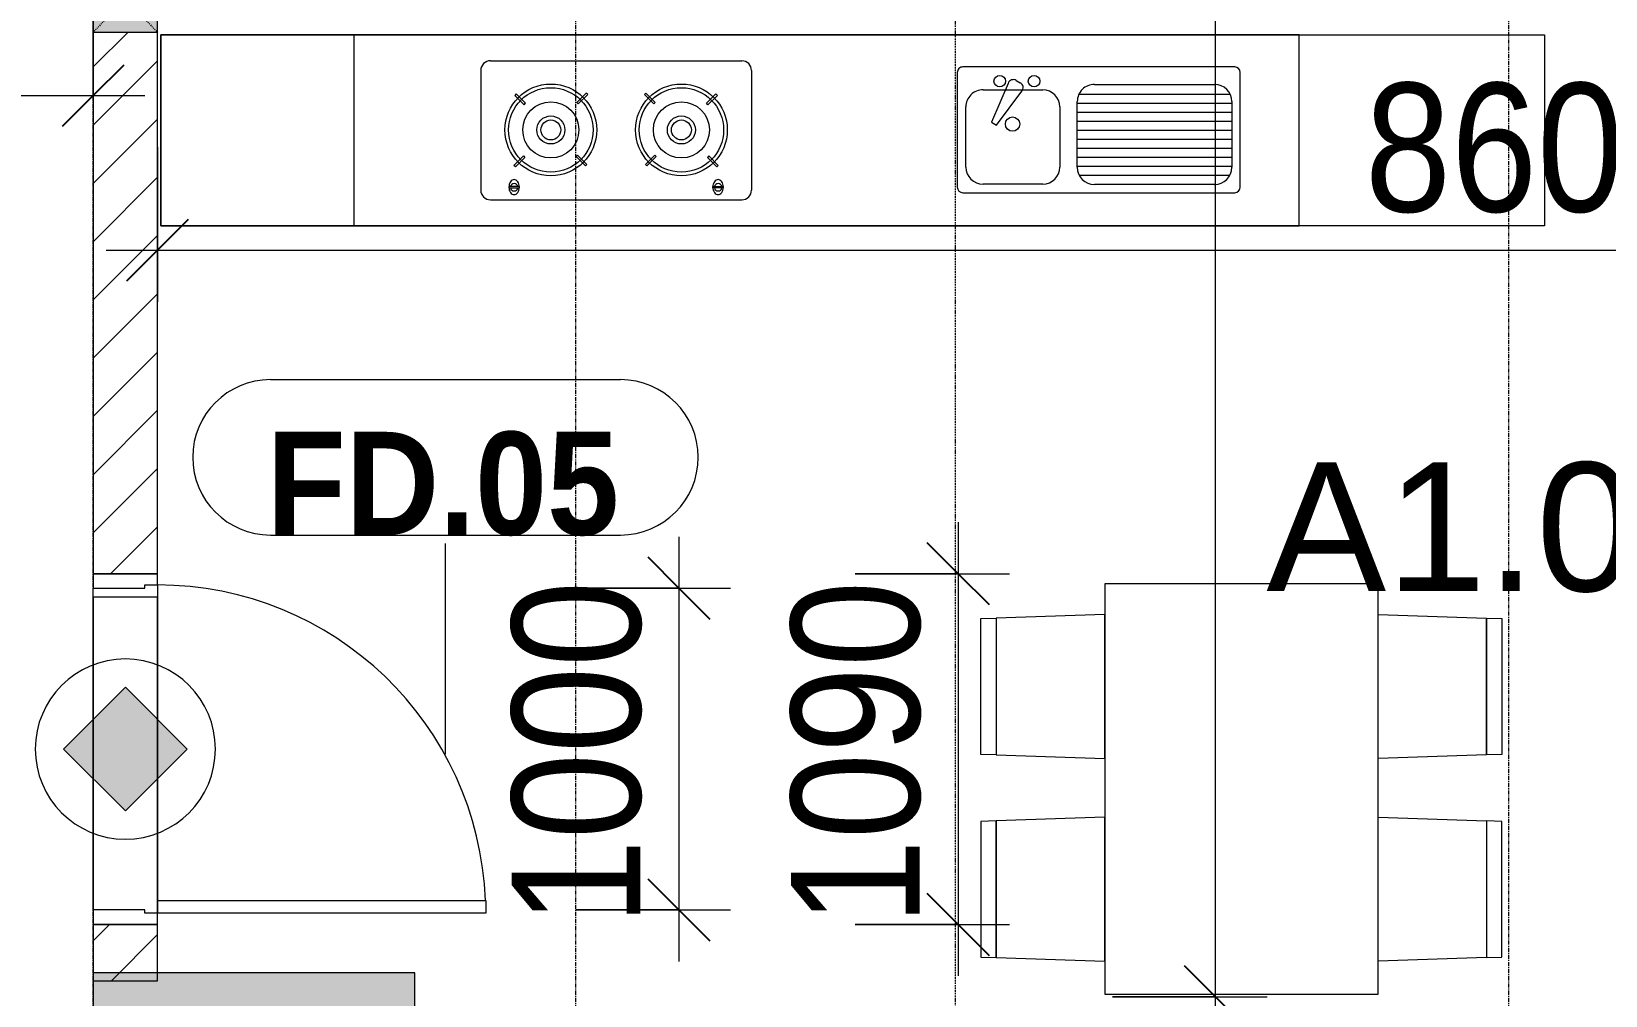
# Model space of a CAD drawing. Header units: millimetres. Extents: x 1591 to 239055, y -15958 to 83255.
# Drawn here: x 140141 to 145032, y 61841 to 64837 of the extents above; entities that cross this region are included whole.
import ezdxf

# ---------------------------------------------------------------- set-up
doc = ezdxf.new("R2010")
doc.units = ezdxf.units.MM
for name, pattern in [('Dash', [6, 3, -3]), ('Dash Dot 3_16_', [7.9375, 4.7625, -1.5875, 0, -1.5875]), ('Grid Line', [22.225, 12.7, -3.175, 3.175, -3.175])]:
    doc.linetypes.add(name, pattern=pattern)
for name, color, linetype, lineweight in [('0-1', 250, 'Continuous', 5), ('A-ANNO-DIMS', 211, 'Continuous', 9), ('A-ANNO-DIMS-160', 211, 'Continuous', 9), ('A-ANNO-NOTE', 131, 'Continuous', 9), ('A-AREA-IDEN', 2, 'Continuous', 9), ('A-DETL-GENF-2', 1, 'Continuous', 9), ('A-DOOR-3', 1, 'Continuous', 9), ('A-DOOR-FRAM-1', 1, 'Continuous', 9), ('A-DOOR-IDEN', 31, 'Continuous', 9), ('A-FLOR-2', 9, 'Continuous', 9), ('A-WALL', 113, 'Continuous', 9), ('A-WALL-3', 113, 'Continuous', 18), ('A-WALL-PATT-2', 111, 'Continuous', 9), ('G-ANNO-SYMB-1', 111, 'Dash Dot 3_16_', 18), ('I-FURN', 30, 'Continuous', 9), ('I-FURN-1', 254, 'Continuous', 9), ('S-COLS', 52, 'Continuous', 9), ('S-COLS-1', 52, 'Continuous', 5), ('S-COLS-2', 250, 'Continuous', 18), ('S-COLS-5', 52, 'Continuous', 18), ('S-COLS-HDLN', 52, 'Dash', 9), ('S-GRID-1', 1, 'Grid Line', 9)]:
    doc.layers.add(name, color=color, linetype=linetype, lineweight=lineweight)
doc.styles.add('Arial_13', font='arial_0.ttf', dxfattribs={"height": 400})
doc.styles.add('Arial_B_5', font='arialbd_0.ttf', dxfattribs={"width": 0.9, "height": 320})
doc.styles.add('UTM Avo', font='UTM Avo.ttf', dxfattribs={"width": 0.9, "height": 400})
doc.dimstyles.new('1_Dim_chi_tiet_2_5', dxfattribs={"dimscale": 304.8, "dimtxt": 399.720379, "dimasz": 0.629921, "dimexe": 0.524934, "dimexo": 0.0625, "dimgap": 0.052493, "dimtad": 1, "dimdec": 0, "dimrnd": 5, "dimzin": 0, "dimdsep": 46, "dimtxsty": 'UTM Avo', "dimblk1": 'OBLIQUE', "dimblk2": 'OBLIQUE', "dimsah": 1, "dimcen": 0.09, "dimdle": 0.524934, "dimazin": 0, "dimtfac": 1, "dimtdec": 4, "dimtix": 1, "dimtmove": 0, "dimatfit": 3, "dimfxl": 1.049869, "dimfxlon": 1, "dimtvp": 1, "dimtolj": 1, "dimtzin": 0, "dimarcsym": 2})

# ---------------------------------------------------------------- blocks, each defined once
blk = doc.blocks.new('NCV_TKTC_KET CAU_rvt-1-TKCS_MB TẦNG 6-8')
at = {"layer": 'S-COLS-1'}
blk.add_hatch(color=256, dxfattribs=at).paths.add_polyline_path([(45452.6, 61561.9), (45452.6, 61911.9), (44452.6, 61911.9), (44452.6, 61561.9), (44829.6, 61561.9)])
at = {"layer": 'S-COLS-2'}
for p, q in [((44452.6, 61911.9), (44452.6, 61561.9)), ((45452.6, 61911.9), (44452.6, 61911.9)), ((45452.6, 61561.9), (45452.6, 61911.9))]:
    blk.add_line(p, q, dxfattribs=at)
blk = doc.blocks.new('HE BEP A - HE BEP A-V36-TKCS_MB TẦNG 6-8')
at = {"layer": 'I-FURN'}
for p, q in [((3.5, -11), (765.9, -11)), ((3.5, -605.3), (3.5, -11)), ((765.9, -11), (765.9, -605.3)), ((765.9, -11), (765.9, -605.3)), ((4303.5, -11), (765.9, -11)), ((3703.5, -605.3), (3703.5, -11)), ((4303.5, -605.3), (4303.5, -11)), ((3279.1, -92.2), (2497.5, -92.2)), ((948.4, -131.7), (948.4, -487.8)), ((1810.5, -114.2), (965.9, -114.2)), ((1028.4, -139.9), (1401.8, -139.9)), ((1562.5, -140.8), (1747.9, -140.8)), ((1828, -487.8), (1828, -131.7)), ((2467.5, -494.2), (2467.5, -122.2)), ((2555.1, -129.3), (2587.6, -129.3)), ((2555.1, -133.3), (2555.1, -129.3)), ((2587.6, -133.3), (2555.1, -133.3)), ((2587.6, -129.3), (2587.6, -133.3)), ((3189, -129.3), (3189, -133.3)), ((3221.5, -129.3), (3189, -129.3)), ((3189, -133.3), (3221.5, -133.3)), ((3221.5, -133.3), (3221.5, -129.3)), ((3309.1, -494.2), (3309.1, -122.2)), ((975, -397.7), (975, -193.3)), ((981.5, -167.9), (1448.7, -167.9)), ((1455.1, -193.3), (1455.1, -397.7)), ((1509.1, -380.9), (1509.1, -194.2)), ((1801.3, -194.2), (1801.3, -380.9)), ((2575.3, -194.9), (2570.9, -199.3)), ((2604.4, -224), (2575.3, -194.9)), ((3172.2, -224), (3201.4, -194.9)), ((3201.4, -194.9), (3205.8, -199.3)), ((975, -195.9), (1455.1, -195.9)), ((975, -223.9), (1455.1, -223.9)), ((2570.9, -199.3), (2600, -228.4)), ((2600, -228.4), (2604.4, -224)), ((2792.8, -197.7), (2763.7, -226.8)), ((2763.7, -226.8), (2768.1, -231.2)), ((2768.1, -231.2), (2797.2, -202)), ((2797.2, -202), (2792.8, -197.7)), ((2979.4, -202), (2983.8, -197.7)), ((3008.5, -231.2), (2979.4, -202)), ((2983.8, -197.7), (3012.9, -226.8)), ((3012.9, -226.8), (3008.5, -231.2)), ((3176.6, -228.4), (3172.2, -224)), ((3205.8, -199.3), (3176.6, -228.4)), ((975, -251.9), (1455.1, -251.9)), ((975, -279.9), (1455.1, -279.9)), ((975, -307.9), (1455.1, -307.9)), ((975, -335.9), (1455.1, -335.9)), ((1706.2, -324.4), (1627.3, -429.4)), ((1670.1, -454.1), (1721.6, -333.3)), ((1721.6, -333.3), (1706.2, -324.4)), ((975, -363.9), (1455.1, -363.9)), ((2573.6, -416.8), (2602.8, -387.7)), ((2602.8, -387.7), (2607.1, -392.1)), ((2766.5, -394.9), (2770.8, -390.5)), ((2770.8, -390.5), (2800, -419.6)), ((3005.8, -390.5), (2976.7, -419.6)), ((3010.2, -394.9), (3005.8, -390.5)), ((3173.9, -387.7), (3169.5, -392.1)), ((3203, -416.8), (3173.9, -387.7)), ((975, -391.9), (1455.1, -391.9)), ((979.9, -419.9), (1450.3, -419.9)), ((1747.9, -434.2), (1562.5, -434.2)), ((2578, -421.2), (2573.6, -416.8)), ((2607.1, -392.1), (2578, -421.2)), ((2795.6, -424), (2766.5, -394.9)), ((2800, -419.6), (2795.6, -424)), ((2976.7, -419.6), (2981.1, -424)), ((2981.1, -424), (3010.2, -394.9)), ((3169.5, -392.1), (3198.6, -421.2)), ((3198.6, -421.2), (3203, -416.8)), ((1401.8, -451.1), (1028.4, -451.1)), ((1644.6, -463.3), (1632.2, -456.1)), ((965.9, -505.3), (1810.5, -505.3)), ((3279.1, -524.2), (2497.5, -524.2)), ((765.9, -605.3), (3.5, -605.3)), ((765.9, -605.3), (4303.5, -605.3))]:
    blk.add_line(p, q, dxfattribs=at)
for centre, radius in [((2685.4, -309.4), 142.6), ((2685.4, -309.4), 131.3), ((3091.2, -309.4), 142.6), ((3091.2, -309.4), 131.3), ((2685.4, -309.4), 87.2), ((3091.2, -309.4), 87.2), ((2685.4, -309.4), 43.6), ((2685.4, -309.4), 30.9), ((3091.2, -309.4), 43.6), ((3091.2, -309.4), 30.9), ((1656.3, -327.5), 22.2), ((1589.4, -460.9), 17.8), ((1696.1, -460.9), 17.8)]:
    blk.add_circle(centre, radius, dxfattribs=at)
for centre, radius, start, end in [((2497.5, -122.2), 30, 90, 180), ((3279.1, -122.2), 30, 360, 90), ((965.9, -131.7), 17.5, 90, 180), ((1028.4, -193.3), 53.3, 90, 180), ((1401.8, -193.3), 53.3, 0, 90), ((1562.5, -194.2), 53.3, 90, 180), ((1747.9, -194.2), 53.3, 0, 90), ((1810.5, -131.7), 17.5, 0, 90), ((2588.6, -131.7), 33.5, 163.9419, 180), ((2588.6, -131.7), 33.5, 180, 196.0581), ((2580.1, -129.2), 24.7, 145.204, 163.9419), ((2580.1, -134.1), 24.7, 196.0581, 214.796), ((2571.3, -131.3), 11.6, 9.7177, 170.2823), ((2571.3, -131.3), 11.6, 189.9102, 350.0898), ((2574.8, -125.5), 18.1, 120.7976, 145.204), ((2571.4, -119.8), 11.5, 90, 120.7976), ((2571.4, -119.8), 11.5, 59.2024, 90), ((2568, -125.5), 18.1, 34.796, 59.2024), ((2562.6, -129.2), 24.7, 16.0581, 34.796), ((2562.6, -134.1), 24.7, 325.204, 343.9419), ((2554.1, -131.7), 33.5, 0, 16.0581), ((2554.1, -131.7), 33.5, 343.9419, 0), ((3222.5, -131.7), 33.5, 163.9419, 180), ((3222.5, -131.7), 33.5, 180, 196.0581), ((3214, -129.2), 24.7, 145.204, 163.9419), ((3214, -134.1), 24.7, 196.0581, 214.796), ((3208.7, -125.5), 18.1, 120.7976, 145.204), ((3205.3, -131.3), 11.6, 9.7177, 170.2823), ((3205.3, -131.3), 11.6, 189.9102, 350.0898), ((3205.3, -119.8), 11.5, 90, 120.7976), ((3205.3, -119.8), 11.5, 59.2024, 90), ((3201.9, -125.5), 18.1, 34.796, 59.2024), ((3196.5, -129.2), 24.7, 16.0581, 34.796), ((3196.5, -134.1), 24.7, 325.204, 343.9419), ((3188, -131.7), 33.5, 0, 16.0581), ((3188, -131.7), 33.5, 343.9419, 0), ((2574.8, -137.9), 18.1, 214.796, 239.2024), ((2571.4, -143.6), 11.5, 239.2024, 270), ((2571.4, -143.6), 11.5, 270, 300.7976), ((2568, -137.9), 18.1, 300.7976, 325.204), ((3208.7, -137.9), 18.1, 214.796, 239.2024), ((3205.3, -143.6), 11.5, 239.2024, 270), ((3205.3, -143.6), 11.5, 270, 300.7976), ((3201.9, -137.9), 18.1, 300.7976, 325.204), ((1562.5, -380.9), 53.3, 180, 270), ((1747.9, -380.9), 53.3, 270, 0), ((1028.4, -397.7), 53.3, 180, 270), ((1401.8, -397.7), 53.3, 270, 0), ((1641, -440.7), 17.8, 140.5382, 240.0479), ((965.9, -487.8), 17.5, 180, 270), ((1653.4, -447.9), 17.8, 240.0479, 339.4621), ((1810.5, -487.8), 17.5, 270, 0), ((2497.5, -494.2), 30, 180, 270), ((3279.1, -494.2), 30, 270, 0)]:
    blk.add_arc(centre, radius, start, end, dxfattribs=at)
at = {"layer": 'I-FURN-1'}
for p, q in [((3.5, -11), (4303.5, -11)), ((3.5, -605.3), (3.5, -11)), ((4303.5, -11), (4303.5, -605.3)), ((4303.5, -605.3), (3.5, -605.3))]:
    blk.add_line(p, q, dxfattribs=at)
blk = doc.blocks.new('RES_BAN AN 1 - RES_BAN AN 1-901196-TKCS_MB TẦNG 6-8')
at = {"layer": 'I-FURN-1'}
for p, q in [((-425, 0), (-425, -1275)), ((425, 0), (-425, 0)), ((425, -1275), (425, 0)), ((-761.9, -113.5), (-809.6, -115.1)), ((-809.6, -115.1), (-809.6, -536.9)), ((-761.9, -113.5), (-425, -102.3)), ((-761.9, -538.5), (-761.9, -113.5)), ((-761.9, -538.5), (-761.9, -113.5)), ((-425, -102.3), (-425, -549.7)), ((425, -102.3), (425, -549.7)), ((761.9, -113.5), (425, -102.3)), ((761.9, -538.5), (761.9, -113.5)), ((761.9, -113.5), (761.9, -538.5)), ((809.6, -115.1), (761.9, -113.5)), ((809.6, -536.9), (809.6, -115.1)), ((-809.6, -536.9), (-761.9, -538.5)), ((761.9, -538.5), (809.6, -536.9)), ((-425, -549.7), (-761.9, -538.5)), ((425, -549.7), (761.9, -538.5)), ((-761.9, -743.8), (-425, -732.5)), ((-425, -732.5), (-425, -1180)), ((425, -732.5), (425, -1180)), ((761.9, -743.8), (425, -732.5)), ((-809.6, -745.3), (-761.9, -743.8)), ((-809.6, -1167.2), (-809.6, -745.3)), ((-761.9, -1168.8), (-761.9, -743.8)), ((-761.9, -743.8), (-761.9, -1168.8)), ((761.9, -743.8), (809.6, -745.3)), ((761.9, -1168.8), (761.9, -743.8)), ((761.9, -1168.8), (761.9, -743.8)), ((809.6, -745.3), (809.6, -1167.2)), ((-761.9, -1168.8), (-809.6, -1167.2)), ((-425, -1180), (-761.9, -1168.8)), ((425, -1180), (761.9, -1168.8)), ((809.6, -1167.2), (761.9, -1168.8)), ((-425, -1275), (425, -1275))]:
    blk.add_line(p, q, dxfattribs=at)
blk = doc.blocks.new('NCV_TKTC_TANG 6 - 8_rvt-2-TKCS_MB TẦNG 6-8')
at = {"layer": 'A-FLOR-2'}
for p, q in [((44652.6, 63116.9), (44652.6, 62096.9)), ((44452.6, 63079.4), (44452.6, 62106.8)), ((44652.6, 63079.4), (44452.6, 63079.4)), ((44652.6, 62096.9), (44652.6, 63079.4))]:
    blk.add_line(p, q, dxfattribs=at)
at = {"layer": 'I-FURN-1', "rotation": 180}
for name, p in [('HE BEP A - HE BEP A-V36-TKCS_MB TẦNG 6-8', (48966.1, 64221.6)), ('RES_BAN AN 1 - RES_BAN AN 1-901196-TKCS_MB TẦNG 6-8', (48021.3, 61845.3))]:
    blk.add_blockref(name, p, dxfattribs=at)
blk = doc.blocks.new('G1_SOF - BO TRU - 200x200-3056268-TKCS_MB TẦNG 6-8')
at = {"layer": 'S-COLS'}
blk.add_hatch(color=256, dxfattribs=at).paths.add_polyline_path([(100, -100), (100, 100), (-100, 100), (-100, -100)])
at = {"layer": 'S-COLS-5'}
for p, q in [((100, 100), (-100, 100)), ((-100, 100), (-100, -100)), ((100, -100), (100, 100)), ((-100, -100), (100, -100))]:
    blk.add_line(p, q, dxfattribs=at)
at = {"layer": 'S-COLS-HDLN'}
for p, q in [((100, 100), (-100, -100)), ((-100, 100), (100, -100))]:
    blk.add_line(p, q, dxfattribs=at)
blk = doc.blocks.new('FD_05 - FD_05-1000x2200mm-835434-TKCS_MB TẦNG 6-8')
at = {"layer": 'A-DETL-GENF-2'}
for p, q in [((470, 100), (470, 1120)), ((470, 1120), (510, 1120)), ((510, 1120), (510, 100)), ((510, 100), (470, 100))]:
    blk.add_line(p, q, dxfattribs=at)
blk.add_arc((510, 100), 1020, 92.2475, 180, dxfattribs=at)
at = {"layer": 'A-DOOR-FRAM-1'}
for p, q in [((-510, 100), (-545, 100)), ((-545, 100), (-545, -100)), ((-510, 60), (-510, 100)), ((545, 100), (510, 100)), ((510, 100), (510, 60)), ((545, -100), (545, 100)), ((-500, 60), (-510, 60)), ((-500, -100), (-500, 60)), ((510, 60), (500, 60)), ((500, 60), (500, -100)), ((-545, -100), (-500, -100)), ((500, -100), (545, -100))]:
    blk.add_line(p, q, dxfattribs=at)
blk = doc.blocks.new('HDNDCT_GHI CHÚ CỬA CHỐNG CHÁY EI30 - HDNDCT_GHI CHÚ CỬA CHỐNG CHÁY EI30-2461928-TKCS_MB TẦNG 6-8')
at = {"layer": 'A-ANNO-NOTE'}
blk.add_hatch(color=256, dxfattribs=at).paths.add_polyline_path([(-1.2, 0), (0, 1.2), (1.2, 0), (0, -1.2)])
for p, q in [((0, 1.2), (-1.2, 0)), ((1.2, 0), (0, 1.2)), ((-1.2, 0), (0, -1.2)), ((0, -1.2), (1.2, 0))]:
    blk.add_line(p, q, dxfattribs=at)
for start, end in [(360, 180), (180, 360)]:
    blk.add_arc((0, 0), 1.75, start, end, dxfattribs=at)
blk = doc.blocks.new('DIMBLOCK53-TKCS_MB TẦNG 6-8')
at = {"layer": 'A-ANNO-DIMS-160'}
for p, q in [((137932.3, 64957.8), (137932.3, 64477.8)), ((137932.3, 64637.8), (137932.3, 64957.8)), ((140332.3, 64957.8), (140332.3, 64477.8)), ((140332.3, 64637.8), (140332.3, 64957.8)), ((137772.3, 64637.8), (140492.3, 64637.8))]:
    blk.add_line(p, q, dxfattribs=at)
at = {"layer": 'A-ANNO-DIMS-160', "lineweight": 25}
for p, q in [((137932.3, 64637.8), (138028.3, 64733.8)), ((140332.3, 64637.8), (140428.3, 64733.8)), ((137932.3, 64637.8), (137836.3, 64541.8)), ((140332.3, 64637.8), (140236.3, 64541.8))]:
    blk.add_line(p, q, dxfattribs=at)
at = {"layer": 'A-ANNO-DIMS-160', "color": 0, "insert": (138584.5, 65157.5), "char_height": 400, "width": 1314.636, "attachment_point": 1, "line_spacing_factor": 1.110334, "style": 'UTM Avo'}
blk.add_mtext('2400', dxfattribs=at)
blk = doc.blocks.new('_Oblique')
at = {"color": 0, "linetype": 'ByBlock', "lineweight": -2}
blk.add_line((-0.5, -0.5), (0.5, 0.5), dxfattribs=at)
blk = doc.blocks.new('DIMBLOCK99-TKCS_MB TẦNG 6-8')
at = {"layer": 'A-ANNO-DIMS-160'}
for p, q in [((143820.4, 61676.9), (143820.4, 69996.9)), ((143500.4, 69836.9), (143980.4, 69836.9)), ((143820.4, 69836.9), (143500.4, 69836.9)), ((143500.4, 61836.9), (143980.4, 61836.9)), ((143820.4, 61836.9), (143500.4, 61836.9))]:
    blk.add_line(p, q, dxfattribs=at)
at = {"layer": 'A-ANNO-DIMS-160', "lineweight": 25}
for p, q in [((143820.4, 69836.9), (143724.4, 69932.9)), ((143820.4, 69836.9), (143916.4, 69740.9)), ((143820.4, 61836.9), (143724.4, 61932.9)), ((143820.4, 61836.9), (143916.4, 61740.9))]:
    blk.add_line(p, q, dxfattribs=at)
at = {"layer": 'A-ANNO-DIMS-160', "color": 0, "insert": (143300.8, 65289.2), "char_height": 400, "width": 1314.636, "attachment_point": 1, "rotation": 90, "line_spacing_factor": 1.110334, "style": 'UTM Avo'}
blk.add_mtext('8000', dxfattribs=at)
blk = doc.blocks.new('DIMBLOCK102-TKCS_MB TẦNG 6-8')
at = {"layer": 'A-ANNO-DIMS-160'}
for p, q in [((140532.3, 64477.2), (140532.3, 63997.2)), ((140532.3, 64157.2), (140532.3, 64477.2)), ((149132.4, 64477.2), (149132.4, 63997.2)), ((149132.4, 64157.2), (149132.4, 64477.2)), ((140372.3, 64157.2), (149292.4, 64157.2))]:
    blk.add_line(p, q, dxfattribs=at)
at = {"layer": 'A-ANNO-DIMS-160', "lineweight": 25}
for p, q in [((140532.3, 64157.2), (140628.3, 64253.2)), ((149132.4, 64157.2), (149228.4, 64253.2)), ((140532.3, 64157.2), (140436.3, 64061.2)), ((149132.4, 64157.2), (149036.4, 64061.2))]:
    blk.add_line(p, q, dxfattribs=at)
at = {"layer": 'A-ANNO-DIMS-160', "color": 0, "insert": (144284.5, 64676.9), "char_height": 400, "width": 1314.636, "attachment_point": 1, "line_spacing_factor": 1.110334, "style": 'UTM Avo'}
blk.add_mtext('8600', dxfattribs=at)
blk = doc.blocks.new('DIMBLOCK159-TKCS_MB TẦNG 6-8')
at = {"layer": 'A-ANNO-DIMS-160'}
for p, q in [((143020.4, 63311.9), (143020.4, 61901.9)), ((142700.4, 63151.9), (143180.4, 63151.9)), ((143020.4, 63151.9), (142700.4, 63151.9)), ((142700.4, 62061.9), (143180.4, 62061.9)), ((143020.4, 62061.9), (142700.4, 62061.9))]:
    blk.add_line(p, q, dxfattribs=at)
at = {"layer": 'A-ANNO-DIMS-160', "lineweight": 25}
for p, q in [((143020.4, 63151.9), (142924.4, 63247.9)), ((143020.4, 63151.9), (143116.4, 63055.9)), ((143020.4, 62061.9), (142924.4, 62157.9)), ((143020.4, 62061.9), (143116.4, 61965.9))]:
    blk.add_line(p, q, dxfattribs=at)
at = {"layer": 'A-ANNO-DIMS-160', "color": 0, "insert": (142500.8, 62059.1), "char_height": 400, "width": 1314.636, "attachment_point": 1, "rotation": 90, "line_spacing_factor": 1.110334, "style": 'UTM Avo'}
blk.add_mtext('1090', dxfattribs=at)
blk = doc.blocks.new('STN_Door Tag - STN_Door Tag-1788670-TKCS_MB TẦNG 6-8')
at = {"layer": 'A-DOOR-IDEN'}
for p, q in [((-3.37, 1.495), (3.431, 1.495)), ((-3.37, -1.524), (3.431, -1.524))]:
    blk.add_line(p, q, dxfattribs=at)
for centre, start, end in [((-3.37, -0.015), 90, 270), ((3.431, -0.015), 270, 90)]:
    blk.add_arc(centre, 1.509, start, end, dxfattribs=at)
blk = doc.blocks.new('DIMBLOCK206-TKCS_MB TẦNG 6-8')
at = {"layer": 'A-ANNO-DIMS-160'}
for p, q in [((142152.8, 63266.9), (142152.8, 61946.9)), ((141832.8, 63106.9), (142312.8, 63106.9)), ((142152.8, 63106.9), (141832.8, 63106.9)), ((141832.8, 62106.9), (142312.8, 62106.9)), ((142152.8, 62106.9), (141832.8, 62106.9))]:
    blk.add_line(p, q, dxfattribs=at)
at = {"layer": 'A-ANNO-DIMS-160', "lineweight": 25}
for p, q in [((142152.8, 63106.9), (142056.8, 63202.9)), ((142152.8, 63106.9), (142248.8, 63010.9)), ((142152.8, 62106.9), (142056.8, 62202.9)), ((142152.8, 62106.9), (142248.8, 62010.9))]:
    blk.add_line(p, q, dxfattribs=at)
at = {"layer": 'A-ANNO-DIMS-160', "color": 0, "insert": (141633.2, 62059.1), "char_height": 400, "width": 1314.636, "attachment_point": 1, "rotation": 90, "line_spacing_factor": 1.110334, "style": 'UTM Avo'}
blk.add_mtext('1000', dxfattribs=at)

msp = doc.modelspace()

# ---------------------------------------------------------------- hatches: boundary and pattern name
at = {"layer": 'A-WALL-PATT-2'}
h = msp.add_hatch(dxfattribs=at)
h.set_pattern_fill('FP_1', color=256, style=0, pattern_type=2)
h.set_pattern_definition([(45, (95879.7, 0), (-90.50967, 90.50967), [])])
h.paths.add_polyline_path([(140532.3, 61886.9), (140532.3, 62061.9), (140332.3, 62061.9), (140332.3, 61886.9)])
h.paths.add_polyline_path([(140532.3, 63151.9), (140532.3, 64835.3), (140332.3, 64835.3), (140332.3, 65035.3), (140532.3, 65035.3), (140532.3, 69761.9), (140332.3, 69761.9), (140332.3, 63151.9)])

# ---------------------------------------------------------------- linework, layer by layer
at = {"layer": 'A-DOOR-IDEN'}
msp.add_line((141426.9, 62591.1), (141427.2, 63245.7), dxfattribs=at)
at = {"layer": 'A-WALL'}
for p, q in [((140332.3, 62106.9), (140332.3, 63106.9)), ((140532.3, 63116.9), (140532.3, 62096.9))]:
    msp.add_line(p, q, dxfattribs=at)
at = {"layer": 'A-WALL-3'}
for p, q in [((140332.3, 69761.9), (140332.3, 63151.9)), ((140532.3, 63151.9), (140532.3, 64835.3)), ((140332.3, 63151.9), (140532.3, 63151.9)), ((140532.3, 62061.9), (140332.3, 62061.9)), ((140332.3, 62061.9), (140332.3, 61886.9)), ((140532.3, 61886.9), (140532.3, 62061.9)), ((140332.3, 61886.9), (140532.3, 61886.9))]:
    msp.add_line(p, q, dxfattribs=at)
at = {"layer": 'G-ANNO-SYMB-1'}
msp.add_line((143011, 82835.6), (143011, 13592.5), dxfattribs=at)
at = {"layer": 'S-GRID-1'}
for p, q in [((140332.3, 19149.4), (140332.3, 77012.5)), ((141832.3, 19149.4), (141832.3, 77012.5)), ((144732.3, 19149.4), (144732.3, 77012.5))]:
    msp.add_line(p, q, dxfattribs=at)

# ---------------------------------------------------------------- block references
at = {"layer": '0-1'}
for name in ['NCV_TKTC_KET CAU_rvt-1-TKCS_MB TẦNG 6-8', 'NCV_TKTC_TANG 6 - 8_rvt-2-TKCS_MB TẦNG 6-8']:
    msp.add_blockref(name, (95879.7, 0), dxfattribs=at)
at = {"layer": 'A-ANNO-NOTE', "xscale": 160, "yscale": 160, "zscale": 160}
msp.add_blockref('HDNDCT_GHI CHÚ CỬA CHỐNG CHÁY EI30 - HDNDCT_GHI CHÚ CỬA CHỐNG CHÁY EI30-2461928-TKCS_MB TẦNG 6-8', (140432.3, 62606.9), dxfattribs=at)
at = {"layer": 'A-DOOR-3', "rotation": 269.9999999999999}
msp.add_blockref('FD_05 - FD_05-1000x2200mm-835434-TKCS_MB TẦNG 6-8', (140432.3, 62606.9), dxfattribs=at)
at = {"layer": 'A-DOOR-IDEN', "xscale": 159.9999999999999, "yscale": 159.9999999999999, "zscale": 159.9999999999999}
msp.add_blockref('STN_Door Tag - STN_Door Tag-1788670-TKCS_MB TẦNG 6-8', (141422.3, 63516), dxfattribs=at)
at = {"layer": 'S-COLS'}
msp.add_blockref('G1_SOF - BO TRU - 200x200-3056268-TKCS_MB TẦNG 6-8', (140432.3, 64935.3), dxfattribs=at)

# ---------------------------------------------------------------- texts
at = {"layer": 'A-AREA-IDEN', "insert": (145096.6, 63092), "char_height": 400, "width": 2233.6, "attachment_point": 8, "line_spacing_factor": 0.936439, "style": 'Arial_13'}
msp.add_mtext('\\pt8,16,24,32,40,48,56,64,72,80,88,96,104,112,120,128,136,144,152,160,168,176,184,192,200,208,216,224,232,240,248,256;A1.08.10', dxfattribs=at)
at = {"layer": 'A-DOOR-IDEN', "insert": (141419.1, 63430.6), "char_height": 320, "width": 1124.64, "attachment_point": 5, "line_spacing_factor": 0.936439, "style": 'Arial_B_5'}
msp.add_mtext('\\pt7.2,14.4,21.6,28.8,36,43.2,50.4,57.6,64.8,72,79.2,86.4,93.6,100.8,108,115.2,122.4,129.6,136.8,144,151.2,158.4,165.6,172.8,180,187.2,194.4,201.6,208.8,216,223.2,230.4;FD.05', dxfattribs=at)

# ---------------------------------------------------------------- dimensions: what is measured, and where the dimension line sits
at = {"layer": 'A-ANNO-DIMS'}
for base, p1, p2, override, picture, middle in [((143820.4, 69836.9), (143500.4, 61836.9), (143500.4, 69836.9), {"dimpost": '<>', "dimfxl": 8000}, 'DIMBLOCK99-TKCS_MB TẦNG 6-8', (143597.4, 65836.9)), ((142152.8, 62106.9), (141832.8, 63106.9), (141832.8, 62106.9), {"dimpost": '<>', "dimfxl": 1000}, 'DIMBLOCK206-TKCS_MB TẦNG 6-8', (141929.8, 62606.9)), ((143020.4, 62061.9), (142700.4, 63151.9), (142700.4, 62061.9), {"dimpost": '<>', "dimfxl": 1090}, 'DIMBLOCK159-TKCS_MB TẦNG 6-8', (142797.4, 62606.9))]:
    dim = msp.add_linear_dim(base=base, p1=p1, p2=p2, angle=90, dimstyle='1_Dim_chi_tiet_2_5', override=override, dxfattribs=at)
    dim.commit()
    dim.dimension.update_dxf_attribs({"geometry": picture, "text_midpoint": middle})
for base, p1, p2, override, picture, middle in [((140332.3, 64637.8), (137932.3, 64957.8), (140332.3, 64957.8), {"dimpost": '<>', "dimfxl": 2399.928669}, 'DIMBLOCK53-TKCS_MB TẦNG 6-8', (139132.3, 64860.8)), ((149132.4, 64157.2), (140532.3, 64477.2), (149132.4, 64477.2), {"dimpost": '<>', "dimfxl": 8600.101148}, 'DIMBLOCK102-TKCS_MB TẦNG 6-8', (144832.3, 64380.2))]:
    dim = msp.add_linear_dim(base=base, p1=p1, p2=p2, dimstyle='1_Dim_chi_tiet_2_5', override=override, dxfattribs=at)
    dim.commit()
    dim.dimension.update_dxf_attribs({"geometry": picture, "text_midpoint": middle})

doc.saveas('drawing.dxf')
